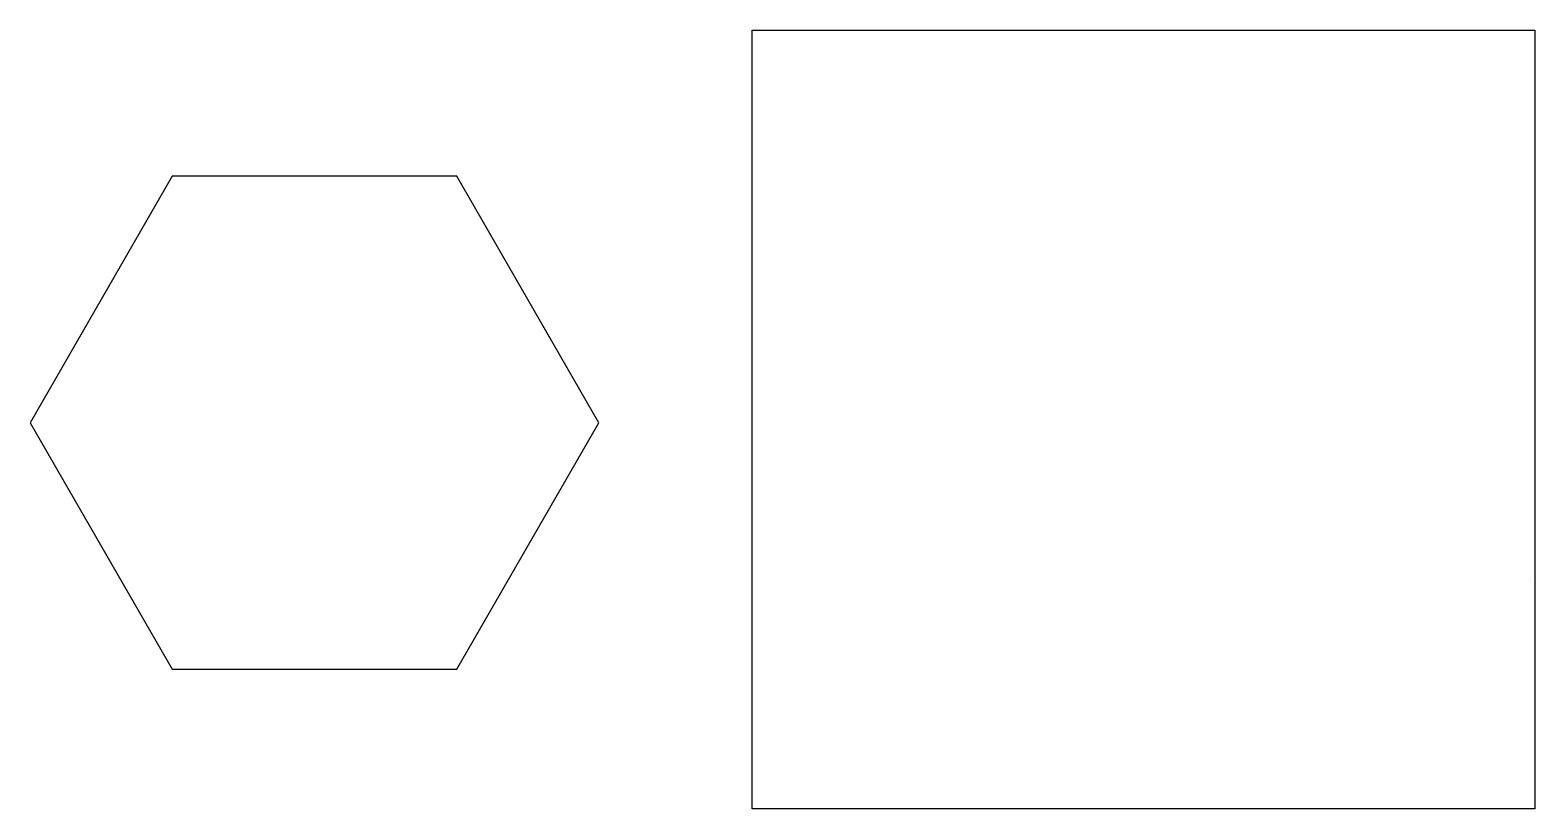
# Model space of a CAD drawing. Header units: inches. Extents: x 1.5 to 13.1, y 1.6 to 7.6.
import ezdxf

# ---------------------------------------------------------------- set-up
doc = ezdxf.new("R2010")
doc.units = ezdxf.units.IN
doc.header["$MEASUREMENT"] = 0
doc.layers.add('Model-Top', color=7, linetype='Continuous')
doc.layers.add('Title Block', color=30, linetype='Continuous')

msp = doc.modelspace()

# ---------------------------------------------------------------- linework, layer by layer
at = {"layer": 'Model-Top'}
for points in [[(7.08, 7.554), (13.109, 7.554), (13.109, 1.554), (7.08, 1.554)], [(1.518, 4.53), (2.613, 2.632), (4.805, 2.632), (5.9, 4.53), (4.805, 6.428), (2.613, 6.428)]]:
    msp.add_lwpolyline(points, close=True, dxfattribs=at)
at = {"layer": 'Title Block'}
for p, q in [((7.08, 3.256), (7.08, 3.256)), ((13.079, 3.323), (13.079, 3.323))]:
    msp.add_line(p, q, dxfattribs=at)

doc.saveas('drawing.dxf')
